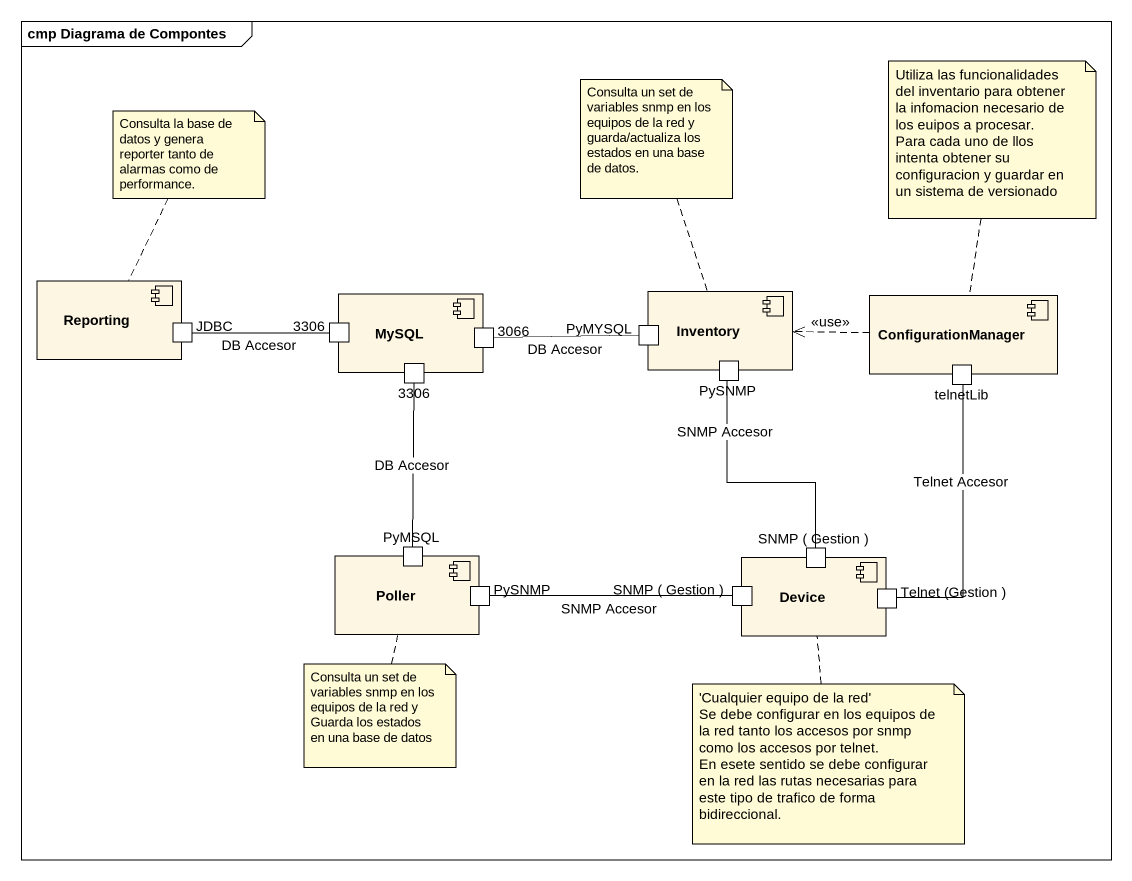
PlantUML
@startuml
mainframe cmp Diagrama de Compontes
component Reporting {
  port JDBC
}
component MySQL {
  port "3306" as p3306
  port "3066" as p3066
  port "3306" as p3306_2
}
component Inventory {
  port PyMYSQL
  port PySNMP
}
component ConfigurationManager {
  port telnetLib
}
component Poller {
  port PyMSQL
  port "PySNMP" as PySNMP_2
}
component Device {
  port "SNMP ( Gestion )" as SNMP_Gestion
  port "SNMP ( Gestion )" as SNMP_Gestion_2
  port "Telnet (Gestion )" as Telnet_Gestion
}
JDBC -right- p3306 : DB Accesor
PyMYSQL -left- p3066 : DB Accesor
ConfigurationManager .left.> Inventory : <<use>>
PySNMP -- SNMP_Gestion : SNMP Accesor
telnetLib -- Telnet_Gestion : Telnet Accesor
PyMSQL -up- p3306_2 : DB Accesor
SNMP_Gestion_2 -left- PySNMP_2 : SNMP Accesor
note top of Inventory : Consulta un set de variables snmp en los equipos de la red y guarda/actualiza los estados en una base de datos.
note top of ConfigurationManager
  Utiliza las funcionalidades del inventario para obtener la infomacion necesario de los euipos a procesar.
  Para cada uno de llos intenta obtener su configuracion y guardar en un sistema de versionado
end note
note top of Reporting : Consulta la base de datos y genera reporter tanto de alarmas como de performance.
note bottom of Poller : Consulta un set de variables snmp en los equipos de la red y Guarda los estados en una base de datos
note bottom of Device
  ~'Cualquier equipo de la red'
  Se debe configurar en los equipos de la red tanto los accesos por snmp como los accesos por telnet.
  En esete sentido se debe configurar en la red las rutas necesarias para este tipo de trafico de forma bidireccional.
end note
@enduml
